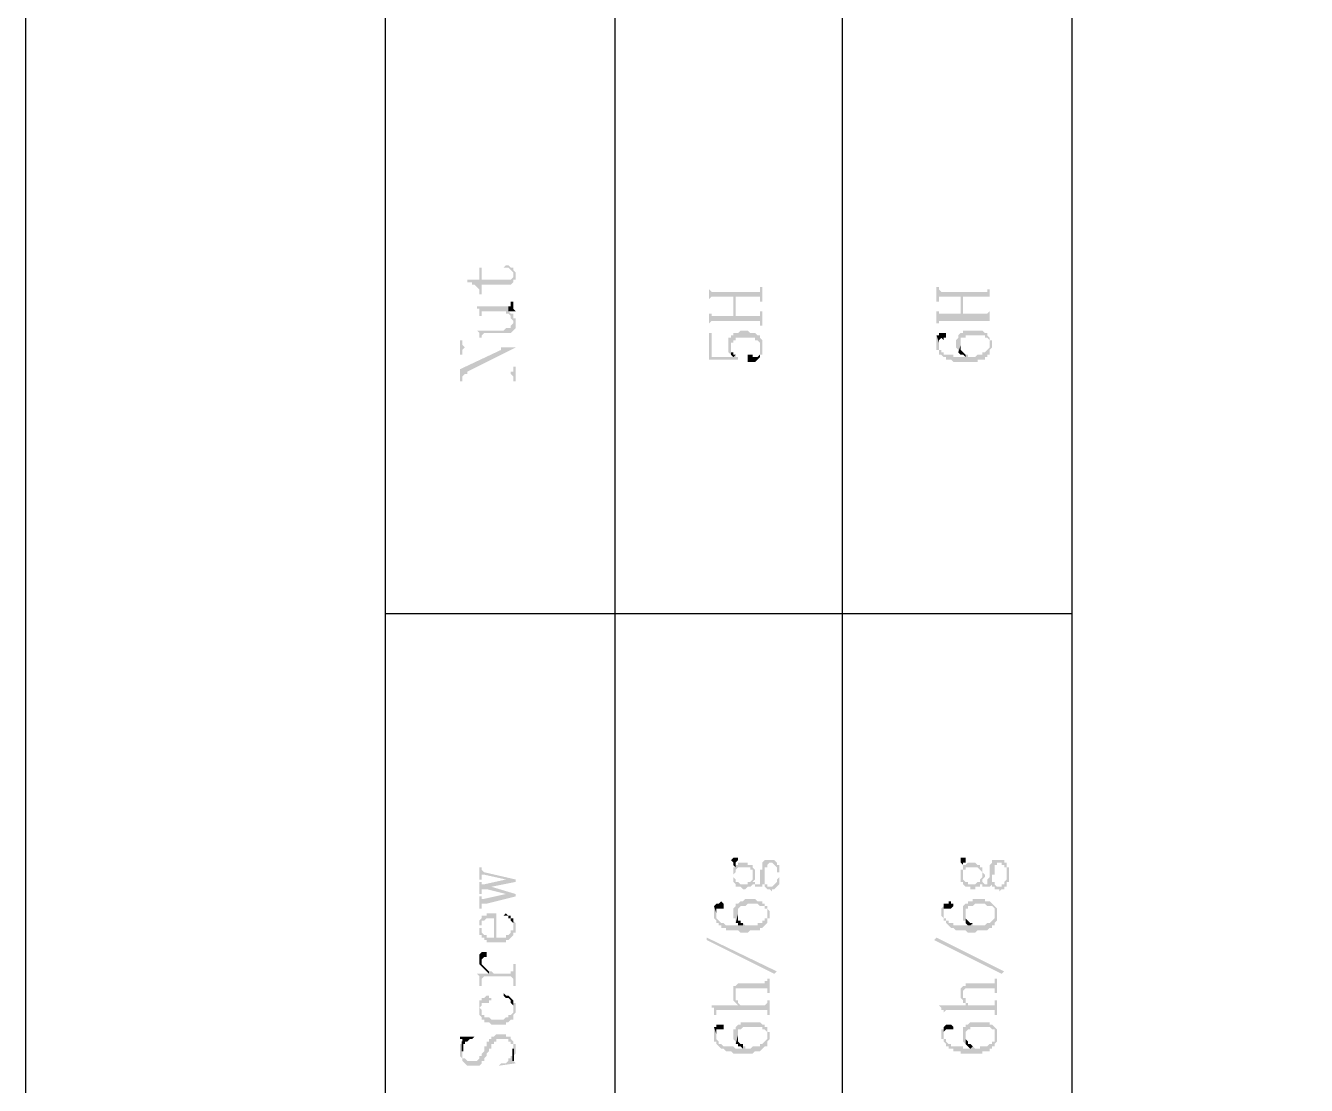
# Model space of a CAD drawing. Header units: millimetres. Extents: x 1448 to 2566, y 1057 to 1416.
# Drawn here: x 1692.69 to 1716.59, y 1282.43 to 1302.21 of the extents above; entities that cross this region are included whole.
import ezdxf

# ---------------------------------------------------------------- set-up
doc = ezdxf.new("R2010")
doc.units = ezdxf.units.MM

msp = doc.modelspace()

# ---------------------------------------------------------------- hatches: boundary and pattern name
at = {"transparency": 33554559}
for points in [[(1701.60961, 1297.69092), (1701.69987, 1297.69092), (1701.745, 1297.64579), (1701.745, 1297.64579), (1701.79014, 1297.60065), (1701.79014, 1297.42012), (1701.79014, 1297.46526), (1701.83527, 1297.46526), (1701.83527, 1297.55552), (1701.83527, 1297.60065), (1701.79014, 1297.64579), (1701.79014, 1297.69092), (1701.745, 1297.69092), (1701.69987, 1297.73605), (1701.65474, 1297.73605)], [(1700.93262, 1297.46526), (1700.93262, 1297.42012), (1701.02289, 1297.42012), (1701.02289, 1297.37499), (1701.06802, 1297.37499), (1701.11315, 1297.32986), (1701.11315, 1297.32986), (1701.15829, 1297.28473), (1701.15829, 1297.19446), (1701.20342, 1297.19446), (1701.20342, 1297.37499), (1701.745, 1297.37499), (1701.79014, 1297.42012), (1701.79014, 1297.55552), (1701.79014, 1297.51039), (1701.79014, 1297.51039), (1701.745, 1297.46526), (1701.20342, 1297.46526), (1701.20342, 1297.69092), (1701.15829, 1297.69092), (1701.15829, 1297.46526)], [(1705.44584, 1297.32986), (1705.44584, 1297.05907), (1705.44584, 1297.1042), (1705.44584, 1297.1042), (1705.49097, 1297.14933), (1705.89716, 1297.14933), (1705.89716, 1296.78827), (1705.9423, 1297.14933), (1706.39362, 1297.14933), (1706.39362, 1297.1042), (1706.39362, 1297.05907), (1706.43875, 1297.05907), (1706.43875, 1297.32986), (1706.39362, 1297.32986), (1706.39362, 1297.28473), (1706.39362, 1297.2396), (1705.49097, 1297.2396), (1705.44584, 1297.28473)], [(1709.68827, 1297.32986), (1709.68827, 1297.05907), (1709.7334, 1297.05907), (1709.7334, 1297.14933), (1710.13959, 1297.14933), (1710.13959, 1296.83341), (1710.18472, 1297.14933), (1710.68117, 1297.14933), (1710.68117, 1297.05907), (1710.68117, 1297.32986), (1710.68117, 1297.28473), (1710.63604, 1297.28473), (1710.63604, 1297.2396), (1709.77853, 1297.2396), (1709.7334, 1297.28473), (1709.7334, 1297.32986), (1709.7334, 1297.32986)], [(1701.69987, 1296.9688), (1701.69987, 1296.87854), (1701.83527, 1296.87854), (1701.79014, 1296.92367), (1701.79014, 1296.9688), (1701.79014, 1297.05907), (1701.745, 1297.05907), (1701.745, 1297.01393), (1701.745, 1296.9688), (1701.745, 1296.9688)], [(1705.44584, 1296.87854), (1705.44584, 1296.60775), (1705.44584, 1296.65288), (1705.44584, 1296.65288), (1705.49097, 1296.69801), (1706.39362, 1296.69801), (1706.39362, 1296.60775), (1706.43875, 1296.60775), (1706.43875, 1296.87854), (1706.39362, 1296.87854), (1706.39362, 1296.83341), (1706.39362, 1296.78827), (1705.9423, 1296.78827), (1705.9423, 1297.14933), (1705.89716, 1296.78827), (1705.49097, 1296.78827), (1705.49097, 1296.83341), (1705.44584, 1296.83341), (1705.44584, 1296.87854)], [(1709.68827, 1296.87854), (1709.68827, 1296.65288), (1709.7334, 1296.65288), (1709.7334, 1296.69801), (1710.68117, 1296.69801), (1710.68117, 1296.65288), (1710.68117, 1296.87854), (1710.68117, 1296.87854), (1710.63604, 1296.83341), (1710.18472, 1296.83341), (1710.18472, 1297.14933), (1710.13959, 1296.83341), (1709.7334, 1296.83341), (1709.7334, 1296.87854), (1709.7334, 1296.87854)], [(1701.11315, 1296.9688), (1701.11315, 1296.92367), (1701.15829, 1296.92367), (1701.15829, 1296.87854), (1701.15829, 1296.78827), (1701.20342, 1296.78827), (1701.20342, 1296.83341), (1701.20342, 1296.87854), (1701.65474, 1296.87854), (1701.65474, 1296.83341), (1701.69987, 1296.83341), (1701.745, 1296.78827), (1701.745, 1296.74314), (1701.745, 1296.74314), (1701.79014, 1296.69801), (1701.79014, 1296.65288), (1701.79014, 1296.83341), (1701.745, 1296.83341), (1701.69987, 1296.87854), (1701.69987, 1296.9688)], [(1701.11315, 1296.51748), (1701.11315, 1296.51748), (1701.15829, 1296.47235), (1701.15829, 1296.42722), (1701.15829, 1296.38208), (1701.20342, 1296.38208), (1701.20342, 1296.42722), (1701.20342, 1296.42722), (1701.24855, 1296.47235), (1701.745, 1296.47235), (1701.79014, 1296.51748), (1701.79014, 1296.51748), (1701.83527, 1296.56261), (1701.83527, 1296.65288), (1701.83527, 1296.74314), (1701.79014, 1296.74314), (1701.79014, 1296.78827), (1701.79014, 1296.83341), (1701.79014, 1296.65288), (1701.79014, 1296.65288), (1701.745, 1296.60775), (1701.745, 1296.56261), (1701.65474, 1296.56261), (1701.60961, 1296.51748)], [(1705.8069, 1296.24669), (1705.8069, 1296.20156), (1705.8069, 1296.11129), (1705.8069, 1296.11129), (1705.85203, 1296.06616), (1705.85203, 1296.24669), (1705.85203, 1296.29182), (1705.89716, 1296.29182), (1705.89716, 1296.33695), (1705.9423, 1296.33695), (1705.9423, 1296.38208), (1706.30335, 1296.38208), (1706.30335, 1296.33695), (1706.34849, 1296.33695), (1706.39362, 1296.29182), (1706.39362, 1296.24669), (1706.39362, 1296.06616), (1706.43875, 1296.06616), (1706.43875, 1296.15642), (1706.43875, 1296.24669), (1706.43875, 1296.33695), (1706.43875, 1296.33695), (1706.39362, 1296.38208), (1706.39362, 1296.42722), (1706.34849, 1296.42722), (1706.30335, 1296.47235), (1706.21309, 1296.47235), (1706.16796, 1296.51748), (1706.03256, 1296.51748), (1705.98743, 1296.47235), (1705.89716, 1296.47235), (1705.89716, 1296.42722), (1705.85203, 1296.42722), (1705.85203, 1296.38208), (1705.8069, 1296.38208), (1705.8069, 1296.29182), (1705.8069, 1296.29182)], [(1710.04932, 1296.24669), (1710.04932, 1296.20156), (1710.04932, 1296.20156), (1710.09446, 1296.15642), (1710.09446, 1296.11129), (1710.09446, 1296.11129), (1710.13959, 1296.24669), (1710.13959, 1296.29182), (1710.13959, 1296.38208), (1710.22985, 1296.38208), (1710.22985, 1296.42722), (1710.59091, 1296.42722), (1710.59091, 1296.38208), (1710.63604, 1296.38208), (1710.68117, 1296.33695), (1710.68117, 1296.29182), (1710.68117, 1296.11129), (1710.68117, 1296.15642), (1710.72631, 1296.20156), (1710.72631, 1296.24669), (1710.72631, 1296.33695), (1710.68117, 1296.33695), (1710.68117, 1296.38208), (1710.68117, 1296.38208), (1710.63604, 1296.42722), (1710.63604, 1296.47235), (1710.59091, 1296.47235), (1710.54578, 1296.51748), (1710.18472, 1296.51748), (1710.18472, 1296.47235), (1710.13959, 1296.47235), (1710.09446, 1296.42722), (1710.09446, 1296.38208), (1710.04932, 1296.33695), (1710.04932, 1296.29182)], [(1700.79723, 1296.33695), (1700.79723, 1296.06616), (1700.84236, 1296.06616), (1700.84236, 1296.15642), (1700.84236, 1296.15642), (1700.88749, 1296.20156), (1701.56447, 1296.20156), (1701.56447, 1296.15642), (1701.83527, 1296.20156), (1700.88749, 1296.20156), (1700.84236, 1296.24669), (1700.84236, 1296.33695)], [(1705.44584, 1296.47235), (1705.44584, 1295.97589), (1705.98743, 1295.97589), (1705.98743, 1296.02103), (1705.9423, 1296.02103), (1705.9423, 1296.06616), (1705.89716, 1296.02103), (1705.49097, 1296.02103), (1705.49097, 1296.47235)], [(1709.68827, 1296.42722), (1709.7334, 1296.29182), (1709.7334, 1296.33695), (1709.7334, 1296.33695), (1709.77853, 1296.38208), (1709.77853, 1296.38208), (1709.82366, 1296.33695), (1709.82366, 1296.38208), (1709.86879, 1296.38208), (1709.86879, 1296.42722), (1709.86879, 1296.47235), (1709.7334, 1296.47235), (1709.7334, 1296.42722)], [(1709.68827, 1296.29182), (1709.68827, 1296.20156), (1709.68827, 1296.15642), (1709.7334, 1296.15642), (1709.7334, 1296.06616), (1709.77853, 1296.06616), (1709.82366, 1296.02103), (1709.86879, 1296.02103), (1709.86879, 1295.97589), (1709.95906, 1295.97589), (1710.00419, 1295.93076), (1710.45551, 1295.93076), (1710.45551, 1295.97589), (1710.59091, 1295.97589), (1710.59091, 1296.02103), (1710.63604, 1296.02103), (1710.63604, 1296.06616), (1710.68117, 1296.06616), (1710.68117, 1296.24669), (1710.68117, 1296.20156), (1710.68117, 1296.20156), (1710.63604, 1296.15642), (1710.63604, 1296.15642), (1710.59091, 1296.11129), (1710.54578, 1296.11129), (1710.54578, 1296.06616), (1710.45551, 1296.06616), (1710.41038, 1296.02103), (1710.27498, 1296.02103), (1710.27498, 1296.06616), (1710.22985, 1296.06616), (1710.22985, 1296.02103), (1710.00419, 1296.02103), (1710.00419, 1296.06616), (1709.82366, 1296.06616), (1709.82366, 1296.11129), (1709.77853, 1296.11129), (1709.77853, 1296.15642), (1709.7334, 1296.15642), (1709.7334, 1296.24669), (1709.7334, 1296.29182), (1709.68827, 1296.42722), (1709.68827, 1296.33695), (1709.68827, 1296.33695)], [(1700.79723, 1295.79537), (1700.79723, 1295.56971), (1700.84236, 1295.56971), (1700.84236, 1295.65997), (1700.84236, 1295.65997), (1700.88749, 1295.7051), (1700.93262, 1295.75023), (1701.83527, 1296.20156), (1701.56447, 1296.15642)], [(1705.85203, 1296.06616), (1705.85203, 1296.06616), (1705.89716, 1296.02103), (1705.89716, 1296.02103), (1705.9423, 1296.06616), (1705.89716, 1296.06616), (1705.89716, 1296.11129), (1705.85203, 1296.11129), (1705.85203, 1296.20156), (1705.85203, 1296.20156)], [(1706.16796, 1295.97589), (1706.16796, 1295.93076), (1706.30335, 1295.93076), (1706.34849, 1295.97589), (1706.34849, 1295.97589), (1706.39362, 1296.02103), (1706.39362, 1296.20156), (1706.39362, 1296.15642), (1706.39362, 1296.06616), (1706.39362, 1296.06616), (1706.34849, 1296.02103), (1706.25822, 1296.02103), (1706.25822, 1296.06616), (1706.16796, 1296.06616), (1706.16796, 1296.02103)], [(1710.09446, 1296.11129), (1710.13959, 1296.06616), (1710.18472, 1296.06616), (1710.22985, 1296.02103), (1710.22985, 1296.06616), (1710.22985, 1296.06616), (1710.18472, 1296.11129), (1710.18472, 1296.11129), (1710.13959, 1296.15642), (1710.13959, 1296.24669), (1710.13959, 1296.24669)], [(1700.88749, 1295.7051), (1701.745, 1295.7051), (1701.79014, 1295.65997), (1701.79014, 1295.56971), (1701.83527, 1295.56971), (1701.83527, 1295.8405), (1701.79014, 1295.8405), (1701.79014, 1295.75023), (1701.745, 1295.75023), (1701.745, 1295.7051), (1700.93262, 1295.7051), (1700.93262, 1295.75023)], [(1701.15829, 1286.49814), (1701.15829, 1286.27248), (1701.20342, 1286.27248), (1701.20342, 1286.31761), (1701.20342, 1286.36274), (1701.24855, 1286.36274), (1701.65474, 1286.27248), (1701.65474, 1286.27248), (1701.83527, 1286.22735), (1701.83527, 1286.27248), (1701.24855, 1286.40787), (1701.24855, 1286.40787), (1701.20342, 1286.45301), (1701.20342, 1286.49814)], [(1705.85203, 1286.63354), (1705.85203, 1286.63354), (1705.89716, 1286.5884), (1705.89716, 1286.54327), (1705.9423, 1286.49814), (1705.9423, 1286.5884), (1705.9423, 1286.5884), (1705.98743, 1286.63354), (1705.98743, 1286.67867), (1705.89716, 1286.67867)], [(1705.89716, 1286.22735), (1705.9423, 1286.18221), (1705.9423, 1286.13708), (1706.03256, 1286.13708), (1706.07769, 1286.09195), (1706.12282, 1286.09195), (1706.16796, 1286.13708), (1706.21309, 1286.13708), (1706.25822, 1286.18221), (1706.30335, 1286.18221), (1706.30335, 1286.13708), (1706.43875, 1286.13708), (1706.43875, 1286.18221), (1706.48388, 1286.18221), (1706.48388, 1286.13708), (1706.48388, 1286.13708), (1706.52901, 1286.09195), (1706.57415, 1286.09195), (1706.61928, 1286.04682), (1706.61928, 1286.09195), (1706.66441, 1286.09195), (1706.70954, 1286.13708), (1706.70954, 1286.13708), (1706.75467, 1286.18221), (1706.75467, 1286.22735), (1706.75467, 1286.36274), (1706.75467, 1286.40787), (1706.75467, 1286.49814), (1706.75467, 1286.54327), (1706.75467, 1286.36274), (1706.75467, 1286.31761), (1706.70954, 1286.27248), (1706.70954, 1286.22735), (1706.70954, 1286.22735), (1706.66441, 1286.18221), (1706.66441, 1286.18221), (1706.61928, 1286.13708), (1706.52901, 1286.13708), (1706.52901, 1286.18221), (1706.48388, 1286.18221), (1706.48388, 1286.22735), (1706.48388, 1286.63354), (1706.43875, 1286.5884), (1706.43875, 1286.49814), (1706.43875, 1286.45301), (1706.39362, 1286.45301), (1706.39362, 1286.36274), (1706.39362, 1286.31761), (1706.39362, 1286.22735), (1706.39362, 1286.18221), (1706.30335, 1286.18221), (1706.30335, 1286.22735), (1706.25822, 1286.22735), (1706.25822, 1286.36274), (1706.25822, 1286.31761), (1706.25822, 1286.27248), (1706.25822, 1286.27248), (1706.21309, 1286.22735), (1706.16796, 1286.22735), (1706.16796, 1286.18221), (1706.03256, 1286.18221), (1705.98743, 1286.22735), (1705.9423, 1286.22735), (1705.9423, 1286.27248), (1705.9423, 1286.27248), (1705.89716, 1286.31761), (1705.89716, 1286.36274)], [(1705.89716, 1286.36274), (1705.89716, 1286.31761), (1705.89716, 1286.22735), (1705.89716, 1286.36274), (1705.89716, 1286.36274), (1705.9423, 1286.40787), (1705.9423, 1286.45301), (1705.9423, 1286.45301), (1705.98743, 1286.49814), (1706.21309, 1286.49814), (1706.21309, 1286.45301), (1706.25822, 1286.45301), (1706.25822, 1286.36274), (1706.25822, 1286.22735), (1706.30335, 1286.27248), (1706.30335, 1286.36274), (1706.30335, 1286.45301), (1706.30335, 1286.45301), (1706.25822, 1286.49814), (1706.25822, 1286.54327), (1706.16796, 1286.54327), (1706.16796, 1286.5884), (1705.98743, 1286.5884), (1705.98743, 1286.54327), (1705.9423, 1286.54327), (1705.9423, 1286.5884), (1705.9423, 1286.49814), (1705.89716, 1286.49814), (1705.89716, 1286.45301)], [(1706.48388, 1286.63354), (1706.48388, 1286.22735), (1706.48388, 1286.27248), (1706.48388, 1286.36274), (1706.48388, 1286.40787), (1706.48388, 1286.49814), (1706.52901, 1286.49814), (1706.52901, 1286.54327), (1706.52901, 1286.54327), (1706.57415, 1286.5884), (1706.61928, 1286.5884), (1706.66441, 1286.54327), (1706.66441, 1286.54327), (1706.70954, 1286.49814), (1706.70954, 1286.40787), (1706.75467, 1286.40787), (1706.75467, 1286.36274), (1706.75467, 1286.54327), (1706.70954, 1286.54327), (1706.70954, 1286.5884), (1706.70954, 1286.5884), (1706.66441, 1286.63354)], [(1710.13959, 1286.63354), (1710.13959, 1286.5884), (1710.13959, 1286.5884), (1710.18472, 1286.54327), (1710.18472, 1286.49814), (1710.18472, 1286.5884), (1710.22985, 1286.5884), (1710.22985, 1286.63354), (1710.22985, 1286.67867), (1710.13959, 1286.67867)], [(1710.13959, 1286.36274), (1710.13959, 1286.31761), (1710.13959, 1286.22735), (1710.18472, 1286.22735), (1710.18472, 1286.36274), (1710.18472, 1286.45301), (1710.22985, 1286.45301), (1710.22985, 1286.49814), (1710.45551, 1286.49814), (1710.50065, 1286.45301), (1710.50065, 1286.45301), (1710.54578, 1286.40787), (1710.54578, 1286.36274), (1710.54578, 1286.22735), (1710.54578, 1286.27248), (1710.54578, 1286.27248), (1710.59091, 1286.31761), (1710.59091, 1286.36274), (1710.59091, 1286.36274), (1710.54578, 1286.40787), (1710.54578, 1286.45301), (1710.54578, 1286.49814), (1710.50065, 1286.49814), (1710.50065, 1286.54327), (1710.45551, 1286.54327), (1710.41038, 1286.5884), (1710.27498, 1286.5884), (1710.22985, 1286.54327), (1710.18472, 1286.54327), (1710.18472, 1286.5884), (1710.18472, 1286.49814), (1710.18472, 1286.45301), (1710.13959, 1286.45301)], [(1710.18472, 1286.22735), (1710.18472, 1286.18221), (1710.18472, 1286.18221), (1710.22985, 1286.13708), (1710.32012, 1286.13708), (1710.32012, 1286.09195), (1710.41038, 1286.09195), (1710.41038, 1286.13708), (1710.50065, 1286.13708), (1710.50065, 1286.18221), (1710.54578, 1286.18221), (1710.54578, 1286.13708), (1710.68117, 1286.13708), (1710.72631, 1286.18221), (1710.72631, 1286.13708), (1710.77144, 1286.13708), (1710.77144, 1286.09195), (1710.8617, 1286.09195), (1710.8617, 1286.04682), (1710.90683, 1286.09195), (1710.95197, 1286.09195), (1710.95197, 1286.13708), (1710.9971, 1286.13708), (1710.9971, 1286.18221), (1710.9971, 1286.22735), (1711.04223, 1286.22735), (1711.04223, 1286.36274), (1711.04223, 1286.40787), (1711.04223, 1286.49814), (1710.9971, 1286.49814), (1710.9971, 1286.54327), (1710.9971, 1286.36274), (1710.9971, 1286.27248), (1710.9971, 1286.27248), (1710.95197, 1286.22735), (1710.95197, 1286.18221), (1710.90683, 1286.18221), (1710.90683, 1286.13708), (1710.81657, 1286.13708), (1710.77144, 1286.18221), (1710.77144, 1286.22735), (1710.72631, 1286.22735), (1710.72631, 1286.63354), (1710.72631, 1286.5884), (1710.72631, 1286.5884), (1710.68117, 1286.54327), (1710.68117, 1286.49814), (1710.68117, 1286.45301), (1710.68117, 1286.36274), (1710.68117, 1286.31761), (1710.68117, 1286.31761), (1710.63604, 1286.27248), (1710.63604, 1286.22735), (1710.63604, 1286.18221), (1710.59091, 1286.18221), (1710.54578, 1286.22735), (1710.54578, 1286.36274), (1710.54578, 1286.31761), (1710.54578, 1286.31761), (1710.50065, 1286.27248), (1710.50065, 1286.22735), (1710.45551, 1286.22735), (1710.41038, 1286.18221), (1710.27498, 1286.18221), (1710.27498, 1286.22735), (1710.22985, 1286.22735), (1710.18472, 1286.27248), (1710.18472, 1286.36274)], [(1710.72631, 1286.63354), (1710.72631, 1286.22735), (1710.72631, 1286.27248), (1710.72631, 1286.36274), (1710.77144, 1286.36274), (1710.77144, 1286.40787), (1710.77144, 1286.49814), (1710.77144, 1286.54327), (1710.81657, 1286.54327), (1710.81657, 1286.5884), (1710.90683, 1286.5884), (1710.90683, 1286.54327), (1710.95197, 1286.54327), (1710.95197, 1286.49814), (1710.9971, 1286.49814), (1710.9971, 1286.40787), (1710.9971, 1286.36274), (1710.9971, 1286.54327), (1710.9971, 1286.5884), (1710.95197, 1286.5884), (1710.95197, 1286.63354), (1710.77144, 1286.63354)], [(1701.15829, 1286.22735), (1701.15829, 1286.00168), (1701.20342, 1286.00168), (1701.20342, 1286.04682), (1701.20342, 1286.09195), (1701.29368, 1286.09195), (1701.38395, 1286.13708), (1701.83527, 1286.22735), (1701.65474, 1286.27248), (1701.24855, 1286.18221), (1701.20342, 1286.18221), (1701.20342, 1286.22735), (1701.20342, 1286.22735)], [(1701.15829, 1285.95655), (1701.15829, 1285.73089), (1701.20342, 1285.73089), (1701.20342, 1285.77602), (1701.20342, 1285.82116), (1701.29368, 1285.82116), (1701.83527, 1285.95655), (1701.65474, 1286.00168), (1701.24855, 1285.91142), (1701.20342, 1285.91142), (1701.20342, 1285.95655), (1701.20342, 1285.95655)], [(1701.29368, 1286.09195), (1701.65474, 1286.00168), (1701.65474, 1286.00168), (1701.83527, 1285.95655), (1701.83527, 1286.00168), (1701.38395, 1286.13708)], [(1705.53611, 1285.77602), (1705.58124, 1285.64063), (1705.58124, 1285.68576), (1705.58124, 1285.73089), (1705.71663, 1285.73089), (1705.71663, 1285.77602), (1705.71663, 1285.82116), (1705.71663, 1285.82116), (1705.6715, 1285.86629), (1705.6715, 1285.86629), (1705.62637, 1285.82116), (1705.58124, 1285.82116)], [(1705.53611, 1285.68576), (1705.53611, 1285.5955), (1705.53611, 1285.55036), (1705.53611, 1285.55036), (1705.58124, 1285.50523), (1705.58124, 1285.4601), (1705.62637, 1285.4601), (1705.62637, 1285.41497), (1705.6715, 1285.41497), (1705.6715, 1285.36983), (1705.76177, 1285.36983), (1705.76177, 1285.3247), (1705.98743, 1285.3247), (1706.03256, 1285.27957), (1706.16796, 1285.27957), (1706.21309, 1285.3247), (1706.39362, 1285.3247), (1706.39362, 1285.36983), (1706.43875, 1285.36983), (1706.48388, 1285.41497), (1706.48388, 1285.41497), (1706.52901, 1285.4601), (1706.52901, 1285.64063), (1706.52901, 1285.5955), (1706.52901, 1285.55036), (1706.48388, 1285.55036), (1706.48388, 1285.50523), (1706.43875, 1285.50523), (1706.43875, 1285.4601), (1706.34849, 1285.4601), (1706.34849, 1285.41497), (1706.12282, 1285.41497), (1706.07769, 1285.4601), (1706.07769, 1285.41497), (1705.76177, 1285.41497), (1705.71663, 1285.4601), (1705.6715, 1285.4601), (1705.62637, 1285.50523), (1705.62637, 1285.50523), (1705.58124, 1285.55036), (1705.58124, 1285.64063), (1705.58124, 1285.64063), (1705.53611, 1285.77602)], [(1705.89716, 1285.64063), (1705.89716, 1285.55036), (1705.9423, 1285.55036), (1705.9423, 1285.50523), (1705.9423, 1285.4601), (1705.98743, 1285.64063), (1705.98743, 1285.73089), (1705.98743, 1285.73089), (1706.03256, 1285.77602), (1706.12282, 1285.77602), (1706.16796, 1285.82116), (1706.34849, 1285.82116), (1706.39362, 1285.77602), (1706.48388, 1285.77602), (1706.48388, 1285.73089), (1706.52901, 1285.73089), (1706.52901, 1285.64063), (1706.52901, 1285.4601), (1706.52901, 1285.55036), (1706.57415, 1285.55036), (1706.57415, 1285.64063), (1706.57415, 1285.68576), (1706.57415, 1285.68576), (1706.52901, 1285.73089), (1706.52901, 1285.77602), (1706.48388, 1285.77602), (1706.48388, 1285.82116), (1706.43875, 1285.82116), (1706.43875, 1285.86629), (1706.34849, 1285.86629), (1706.30335, 1285.91142), (1706.12282, 1285.91142), (1706.07769, 1285.86629), (1706.03256, 1285.86629), (1705.98743, 1285.82116), (1705.9423, 1285.82116), (1705.9423, 1285.77602), (1705.9423, 1285.77602), (1705.89716, 1285.73089), (1705.89716, 1285.68576), (1705.89716, 1285.68576)], [(1709.77853, 1285.68576), (1709.77853, 1285.5955), (1709.77853, 1285.5955), (1709.82366, 1285.55036), (1709.82366, 1285.50523), (1709.86879, 1285.50523), (1709.86879, 1285.4601), (1709.86879, 1285.4601), (1709.91393, 1285.41497), (1709.91393, 1285.41497), (1709.95906, 1285.36983), (1710.00419, 1285.36983), (1710.04932, 1285.3247), (1710.22985, 1285.3247), (1710.27498, 1285.27957), (1710.41038, 1285.27957), (1710.45551, 1285.3247), (1710.63604, 1285.3247), (1710.68117, 1285.36983), (1710.72631, 1285.36983), (1710.72631, 1285.41497), (1710.77144, 1285.41497), (1710.77144, 1285.4601), (1710.77144, 1285.64063), (1710.77144, 1285.5955), (1710.77144, 1285.55036), (1710.77144, 1285.55036), (1710.72631, 1285.50523), (1710.72631, 1285.50523), (1710.68117, 1285.4601), (1710.63604, 1285.4601), (1710.59091, 1285.41497), (1710.36525, 1285.41497), (1710.36525, 1285.4601), (1710.32012, 1285.41497), (1710.00419, 1285.41497), (1710.00419, 1285.4601), (1709.91393, 1285.4601), (1709.91393, 1285.50523), (1709.86879, 1285.50523), (1709.86879, 1285.55036), (1709.82366, 1285.55036), (1709.82366, 1285.64063), (1709.82366, 1285.77602), (1709.82366, 1285.77602), (1709.77853, 1285.73089)], [(1709.82366, 1285.77602), (1709.82366, 1285.64063), (1709.82366, 1285.68576), (1709.82366, 1285.73089), (1709.95906, 1285.73089), (1710.00419, 1285.77602), (1710.00419, 1285.82116), (1709.95906, 1285.82116), (1709.95906, 1285.86629), (1709.91393, 1285.86629), (1709.91393, 1285.82116), (1709.82366, 1285.82116)], [(1710.18472, 1285.64063), (1710.18472, 1285.55036), (1710.18472, 1285.50523), (1710.22985, 1285.50523), (1710.22985, 1285.4601), (1710.22985, 1285.64063), (1710.22985, 1285.73089), (1710.27498, 1285.73089), (1710.27498, 1285.77602), (1710.36525, 1285.77602), (1710.41038, 1285.82116), (1710.59091, 1285.82116), (1710.63604, 1285.77602), (1710.72631, 1285.77602), (1710.77144, 1285.73089), (1710.77144, 1285.64063), (1710.77144, 1285.4601), (1710.81657, 1285.50523), (1710.81657, 1285.55036), (1710.81657, 1285.64063), (1710.81657, 1285.68576), (1710.81657, 1285.73089), (1710.81657, 1285.73089), (1710.77144, 1285.77602), (1710.77144, 1285.77602), (1710.72631, 1285.82116), (1710.72631, 1285.82116), (1710.68117, 1285.86629), (1710.59091, 1285.86629), (1710.59091, 1285.91142), (1710.36525, 1285.91142), (1710.36525, 1285.86629), (1710.27498, 1285.86629), (1710.27498, 1285.82116), (1710.22985, 1285.82116), (1710.18472, 1285.77602), (1710.18472, 1285.68576), (1710.18472, 1285.68576)], [(1701.15829, 1285.50523), (1701.15829, 1285.36983), (1701.15829, 1285.41497), (1701.20342, 1285.41497), (1701.20342, 1285.4601), (1701.20342, 1285.50523), (1701.24855, 1285.50523), (1701.29368, 1285.55036), (1701.42908, 1285.55036), (1701.42908, 1285.18931), (1701.47421, 1285.09904), (1701.65474, 1285.09904), (1701.65474, 1285.14417), (1701.69987, 1285.14417), (1701.745, 1285.18931), (1701.745, 1285.18931), (1701.79014, 1285.23444), (1701.79014, 1285.27957), (1701.83527, 1285.27957), (1701.83527, 1285.36983), (1701.83527, 1285.41497), (1701.83527, 1285.4601), (1701.79014, 1285.50523), (1701.79014, 1285.55036), (1701.79014, 1285.41497), (1701.79014, 1285.3247), (1701.745, 1285.3247), (1701.745, 1285.27957), (1701.745, 1285.27957), (1701.69987, 1285.23444), (1701.65474, 1285.23444), (1701.65474, 1285.18931), (1701.47421, 1285.18931), (1701.47421, 1285.64063), (1701.29368, 1285.64063), (1701.29368, 1285.5955), (1701.20342, 1285.5955), (1701.20342, 1285.55036), (1701.20342, 1285.55036)], [(1701.60961, 1285.5955), (1701.69987, 1285.5955), (1701.69987, 1285.55036), (1701.745, 1285.55036), (1701.745, 1285.50523), (1701.745, 1285.50523), (1701.79014, 1285.4601), (1701.79014, 1285.41497), (1701.79014, 1285.55036), (1701.745, 1285.55036), (1701.745, 1285.5955), (1701.69987, 1285.5955), (1701.65474, 1285.64063), (1701.65474, 1285.64063)], [(1705.9423, 1285.4601), (1705.98743, 1285.4601), (1705.98743, 1285.41497), (1706.07769, 1285.41497), (1706.07769, 1285.4601), (1706.03256, 1285.4601), (1706.03256, 1285.50523), (1705.98743, 1285.50523), (1705.98743, 1285.5955), (1705.98743, 1285.64063)], [(1710.22985, 1285.4601), (1710.22985, 1285.4601), (1710.27498, 1285.41497), (1710.32012, 1285.41497), (1710.36525, 1285.4601), (1710.32012, 1285.4601), (1710.27498, 1285.50523), (1710.27498, 1285.50523), (1710.22985, 1285.55036), (1710.22985, 1285.5955), (1710.22985, 1285.64063)], [(1701.15829, 1285.36983), (1701.15829, 1285.27957), (1701.15829, 1285.23444), (1701.20342, 1285.23444), (1701.20342, 1285.18931), (1701.24855, 1285.18931), (1701.24855, 1285.14417), (1701.29368, 1285.14417), (1701.29368, 1285.09904), (1701.47421, 1285.09904), (1701.42908, 1285.18931), (1701.29368, 1285.18931), (1701.29368, 1285.23444), (1701.24855, 1285.23444), (1701.20342, 1285.27957), (1701.20342, 1285.36983), (1701.15829, 1285.36983), (1701.15829, 1285.50523), (1701.15829, 1285.4601), (1701.15829, 1285.41497)], [(1706.70954, 1284.55746), (1706.66441, 1284.51232), (1705.40071, 1285.14417), (1705.40071, 1285.18931)], [(1710.95197, 1284.55746), (1710.90683, 1284.51232), (1709.64313, 1285.14417), (1709.68827, 1285.18931)], [(1701.15829, 1284.78312), (1701.15829, 1284.73798), (1701.15829, 1284.69285), (1701.20342, 1284.64772), (1701.20342, 1284.78312), (1701.20342, 1284.78312), (1701.24855, 1284.82825), (1701.29368, 1284.82825), (1701.29368, 1284.87338), (1701.29368, 1284.91851), (1701.20342, 1284.91851), (1701.15829, 1284.87338), (1701.15829, 1284.82825)], [(1701.11315, 1284.51232), (1701.11315, 1284.51232), (1701.15829, 1284.46719), (1701.15829, 1284.42206), (1701.15829, 1284.33179), (1701.15829, 1284.28666), (1701.20342, 1284.28666), (1701.20342, 1284.42206), (1701.20342, 1284.42206), (1701.24855, 1284.46719), (1701.745, 1284.46719), (1701.79014, 1284.42206), (1701.79014, 1284.28666), (1701.83527, 1284.28666), (1701.83527, 1284.69285), (1701.79014, 1284.69285), (1701.79014, 1284.55746), (1701.745, 1284.55746), (1701.745, 1284.51232), (1701.42908, 1284.51232), (1701.38395, 1284.55746), (1701.33881, 1284.55746), (1701.33881, 1284.51232)], [(1701.20342, 1284.64772), (1701.20342, 1284.64772), (1701.24855, 1284.60259), (1701.24855, 1284.60259), (1701.29368, 1284.55746), (1701.29368, 1284.55746), (1701.33881, 1284.51232), (1701.33881, 1284.55746), (1701.33881, 1284.55746), (1701.29368, 1284.60259), (1701.29368, 1284.60259), (1701.24855, 1284.64772), (1701.24855, 1284.64772), (1701.20342, 1284.69285), (1701.20342, 1284.73798), (1701.20342, 1284.78312)], [(1705.9423, 1284.28666), (1705.9423, 1284.15127), (1705.9423, 1284.1964), (1705.9423, 1284.24153), (1706.52901, 1284.24153), (1706.52901, 1284.15127), (1706.57415, 1284.15127), (1706.57415, 1284.42206), (1706.52901, 1284.42206), (1706.52901, 1284.37693), (1706.48388, 1284.37693), (1706.48388, 1284.33179), (1705.98743, 1284.33179)], [(1710.18472, 1284.28666), (1710.18472, 1284.15127), (1710.18472, 1284.1964), (1710.18472, 1284.1964), (1710.22985, 1284.24153), (1710.77144, 1284.24153), (1710.77144, 1284.15127), (1710.81657, 1284.15127), (1710.81657, 1284.42206), (1710.77144, 1284.42206), (1710.77144, 1284.37693), (1710.77144, 1284.33179), (1710.22985, 1284.33179), (1710.22985, 1284.28666)], [(1701.15829, 1283.88047), (1701.15829, 1283.79021), (1701.15829, 1283.74508), (1701.15829, 1283.88047), (1701.15829, 1283.88047), (1701.20342, 1283.9256), (1701.20342, 1283.97074), (1701.33881, 1283.97074), (1701.33881, 1284.01587), (1701.38395, 1284.01587), (1701.38395, 1284.061), (1701.33881, 1284.061), (1701.33881, 1284.10613), (1701.29368, 1284.10613), (1701.24855, 1284.061), (1701.20342, 1284.061), (1701.20342, 1284.01587), (1701.15829, 1284.01587), (1701.15829, 1283.9256), (1701.15829, 1283.9256)], [(1701.60961, 1284.10613), (1701.60961, 1284.10613), (1701.65474, 1284.061), (1701.69987, 1284.061), (1701.745, 1284.01587), (1701.745, 1283.97074), (1701.79014, 1283.9256), (1701.79014, 1283.88047), (1701.79014, 1284.01587), (1701.745, 1284.061), (1701.745, 1284.061), (1701.69987, 1284.10613), (1701.65474, 1284.10613), (1701.60961, 1284.15127)], [(1705.89716, 1284.15127), (1705.89716, 1284.10613), (1705.89716, 1284.01587), (1705.89716, 1284.01587), (1705.9423, 1283.97074), (1705.9423, 1283.97074), (1705.98743, 1283.9256), (1705.98743, 1283.97074), (1705.98743, 1284.01587), (1705.9423, 1284.01587), (1705.9423, 1284.061), (1705.9423, 1284.28666), (1705.89716, 1284.28666), (1705.89716, 1284.24153), (1705.89716, 1284.1964)], [(1710.13959, 1284.15127), (1710.13959, 1284.10613), (1710.13959, 1284.061), (1710.18472, 1284.01587), (1710.18472, 1283.97074), (1710.22985, 1283.97074), (1710.22985, 1283.9256), (1710.27498, 1283.9256), (1710.27498, 1283.97074), (1710.22985, 1283.97074), (1710.22985, 1284.01587), (1710.22985, 1284.061), (1710.18472, 1284.061), (1710.18472, 1284.28666), (1710.18472, 1284.28666), (1710.13959, 1284.24153), (1710.13959, 1284.1964)], [(1701.15829, 1283.74508), (1701.20342, 1283.69994), (1701.20342, 1283.65481), (1701.24855, 1283.65481), (1701.24855, 1283.60968), (1701.33881, 1283.60968), (1701.38395, 1283.56455), (1701.65474, 1283.56455), (1701.65474, 1283.60968), (1701.69987, 1283.60968), (1701.745, 1283.65481), (1701.79014, 1283.65481), (1701.79014, 1283.69994), (1701.79014, 1283.74508), (1701.83527, 1283.79021), (1701.83527, 1283.88047), (1701.83527, 1283.97074), (1701.79014, 1283.97074), (1701.79014, 1284.01587), (1701.79014, 1283.88047), (1701.79014, 1283.83534), (1701.79014, 1283.79021), (1701.745, 1283.74508), (1701.69987, 1283.74508), (1701.69987, 1283.69994), (1701.65474, 1283.69994), (1701.60961, 1283.65481), (1701.38395, 1283.65481), (1701.33881, 1283.69994), (1701.24855, 1283.69994), (1701.24855, 1283.74508), (1701.20342, 1283.74508), (1701.20342, 1283.79021), (1701.20342, 1283.83534), (1701.15829, 1283.88047)], [(1705.49097, 1283.9256), (1705.49097, 1283.88047), (1705.53611, 1283.88047), (1705.53611, 1283.83534), (1705.53611, 1283.74508), (1705.58124, 1283.74508), (1705.58124, 1283.79021), (1705.58124, 1283.83534), (1706.52901, 1283.83534), (1706.52901, 1283.74508), (1706.57415, 1283.74508), (1706.57415, 1284.01587), (1706.52901, 1284.01587), (1706.52901, 1283.97074), (1706.52901, 1283.97074), (1706.48388, 1283.9256), (1706.03256, 1283.9256), (1705.98743, 1283.97074), (1705.98743, 1283.9256)], [(1709.7334, 1283.9256), (1709.7334, 1283.9256), (1709.77853, 1283.88047), (1709.77853, 1283.83534), (1709.82366, 1283.83534), (1709.82366, 1283.74508), (1709.82366, 1283.79021), (1709.82366, 1283.79021), (1709.86879, 1283.83534), (1710.77144, 1283.83534), (1710.77144, 1283.74508), (1710.81657, 1283.74508), (1710.81657, 1284.01587), (1710.77144, 1284.01587), (1710.77144, 1283.97074), (1710.77144, 1283.9256), (1710.27498, 1283.9256), (1710.27498, 1283.97074), (1710.27498, 1283.9256)], [(1705.89716, 1283.38402), (1705.89716, 1283.29375), (1705.89716, 1283.29375), (1705.9423, 1283.24862), (1705.9423, 1283.20349), (1705.9423, 1283.20349), (1705.98743, 1283.38402), (1705.98743, 1283.42915), (1705.98743, 1283.47428), (1706.03256, 1283.47428), (1706.07769, 1283.51942), (1706.43875, 1283.51942), (1706.43875, 1283.47428), (1706.48388, 1283.47428), (1706.52901, 1283.42915), (1706.52901, 1283.20349), (1706.52901, 1283.24862), (1706.52901, 1283.24862), (1706.57415, 1283.29375), (1706.57415, 1283.38402), (1706.57415, 1283.42915), (1706.52901, 1283.42915), (1706.52901, 1283.51942), (1706.48388, 1283.51942), (1706.48388, 1283.56455), (1706.43875, 1283.56455), (1706.39362, 1283.60968), (1706.03256, 1283.60968), (1706.03256, 1283.56455), (1705.98743, 1283.56455), (1705.9423, 1283.51942), (1705.9423, 1283.47428), (1705.89716, 1283.47428)], [(1710.18472, 1283.38402), (1710.18472, 1283.29375), (1710.18472, 1283.24862), (1710.18472, 1283.24862), (1710.22985, 1283.20349), (1710.22985, 1283.38402), (1710.22985, 1283.42915), (1710.22985, 1283.42915), (1710.27498, 1283.47428), (1710.32012, 1283.47428), (1710.32012, 1283.51942), (1710.68117, 1283.51942), (1710.72631, 1283.47428), (1710.77144, 1283.47428), (1710.77144, 1283.42915), (1710.77144, 1283.20349), (1710.81657, 1283.24862), (1710.81657, 1283.29375), (1710.81657, 1283.38402), (1710.81657, 1283.42915), (1710.81657, 1283.47428), (1710.77144, 1283.51942), (1710.77144, 1283.51942), (1710.72631, 1283.56455), (1710.68117, 1283.56455), (1710.68117, 1283.60968), (1710.32012, 1283.60968), (1710.27498, 1283.56455), (1710.22985, 1283.56455), (1710.22985, 1283.51942), (1710.18472, 1283.51942), (1710.18472, 1283.47428)], [(1700.79723, 1283.06809), (1700.79723, 1282.97783), (1700.79723, 1282.97783), (1700.84236, 1282.9327), (1700.84236, 1282.88756), (1700.84236, 1282.88756), (1700.88749, 1282.84243), (1700.88749, 1282.84243), (1700.93262, 1282.7973), (1701.15829, 1282.7973), (1701.20342, 1282.84243), (1701.20342, 1282.88756), (1701.24855, 1282.88756), (1701.24855, 1282.9327), (1701.24855, 1282.9327), (1701.29368, 1282.97783), (1701.29368, 1283.02296), (1701.33881, 1283.06809), (1701.33881, 1283.11323), (1701.38395, 1283.11323), (1701.38395, 1283.20349), (1701.42908, 1283.20349), (1701.42908, 1283.24862), (1701.47421, 1283.24862), (1701.47421, 1283.29375), (1701.69987, 1283.29375), (1701.69987, 1283.24862), (1701.745, 1283.24862), (1701.745, 1283.20349), (1701.79014, 1283.20349), (1701.79014, 1283.11323), (1701.79014, 1282.9327), (1701.79014, 1282.97783), (1701.83527, 1283.02296), (1701.83527, 1283.11323), (1701.83527, 1283.20349), (1701.79014, 1283.20349), (1701.79014, 1283.24862), (1701.79014, 1283.24862), (1701.745, 1283.29375), (1701.745, 1283.33889), (1701.65474, 1283.33889), (1701.65474, 1283.38402), (1701.47421, 1283.38402), (1701.42908, 1283.33889), (1701.38395, 1283.33889), (1701.38395, 1283.29375), (1701.33881, 1283.29375), (1701.33881, 1283.24862), (1701.29368, 1283.24862), (1701.29368, 1283.15836), (1701.24855, 1283.15836), (1701.24855, 1283.06809), (1701.20342, 1283.02296), (1701.20342, 1282.97783), (1701.15829, 1282.97783), (1701.15829, 1282.9327), (1701.15829, 1282.9327), (1701.11315, 1282.88756), (1700.93262, 1282.88756), (1700.88749, 1282.9327), (1700.84236, 1282.9327), (1700.84236, 1283.02296), (1700.84236, 1283.20349), (1700.79723, 1283.20349), (1700.79723, 1283.11323), (1700.79723, 1283.11323)], [(1705.53611, 1283.51942), (1705.58124, 1283.38402), (1705.58124, 1283.42915), (1705.58124, 1283.47428), (1705.71663, 1283.47428), (1705.71663, 1283.51942), (1705.71663, 1283.56455), (1705.58124, 1283.56455), (1705.58124, 1283.51942)], [(1705.53611, 1283.38402), (1705.53611, 1283.29375), (1705.53611, 1283.24862), (1705.58124, 1283.24862), (1705.58124, 1283.20349), (1705.58124, 1283.20349), (1705.62637, 1283.15836), (1705.62637, 1283.15836), (1705.6715, 1283.11323), (1705.71663, 1283.11323), (1705.76177, 1283.06809), (1705.85203, 1283.06809), (1705.89716, 1283.02296), (1706.25822, 1283.02296), (1706.30335, 1283.06809), (1706.39362, 1283.06809), (1706.43875, 1283.11323), (1706.43875, 1283.11323), (1706.48388, 1283.15836), (1706.52901, 1283.15836), (1706.52901, 1283.33889), (1706.52901, 1283.29375), (1706.52901, 1283.29375), (1706.48388, 1283.24862), (1706.48388, 1283.24862), (1706.43875, 1283.20349), (1706.39362, 1283.20349), (1706.39362, 1283.15836), (1706.25822, 1283.15836), (1706.21309, 1283.11323), (1706.12282, 1283.11323), (1706.12282, 1283.15836), (1706.07769, 1283.15836), (1706.07769, 1283.11323), (1705.9423, 1283.11323), (1705.89716, 1283.15836), (1705.71663, 1283.15836), (1705.6715, 1283.20349), (1705.62637, 1283.20349), (1705.62637, 1283.24862), (1705.58124, 1283.29375), (1705.58124, 1283.33889), (1705.58124, 1283.38402), (1705.53611, 1283.51942), (1705.53611, 1283.47428), (1705.53611, 1283.42915)], [(1705.9423, 1283.20349), (1705.98743, 1283.20349), (1705.98743, 1283.15836), (1706.03256, 1283.15836), (1706.07769, 1283.11323), (1706.07769, 1283.20349), (1706.03256, 1283.20349), (1705.98743, 1283.24862), (1705.98743, 1283.29375), (1705.98743, 1283.38402)], [(1709.77853, 1283.38402), (1709.77853, 1283.29375), (1709.82366, 1283.29375), (1709.82366, 1283.24862), (1709.82366, 1283.24862), (1709.86879, 1283.20349), (1709.86879, 1283.15836), (1709.91393, 1283.15836), (1709.91393, 1283.11323), (1710.00419, 1283.11323), (1710.00419, 1283.06809), (1710.13959, 1283.06809), (1710.13959, 1283.02296), (1710.54578, 1283.02296), (1710.54578, 1283.06809), (1710.68117, 1283.06809), (1710.68117, 1283.11323), (1710.72631, 1283.11323), (1710.72631, 1283.15836), (1710.77144, 1283.15836), (1710.77144, 1283.33889), (1710.77144, 1283.29375), (1710.77144, 1283.24862), (1710.72631, 1283.24862), (1710.72631, 1283.20349), (1710.68117, 1283.20349), (1710.63604, 1283.15836), (1710.50065, 1283.15836), (1710.50065, 1283.11323), (1710.41038, 1283.11323), (1710.36525, 1283.15836), (1710.36525, 1283.15836), (1710.32012, 1283.11323), (1710.18472, 1283.11323), (1710.18472, 1283.15836), (1709.95906, 1283.15836), (1709.95906, 1283.20349), (1709.91393, 1283.20349), (1709.86879, 1283.24862), (1709.86879, 1283.29375), (1709.82366, 1283.29375), (1709.82366, 1283.33889), (1709.82366, 1283.51942), (1709.82366, 1283.47428), (1709.77853, 1283.47428), (1709.77853, 1283.42915)], [(1709.82366, 1283.51942), (1709.82366, 1283.38402), (1709.82366, 1283.42915), (1709.82366, 1283.42915), (1709.86879, 1283.47428), (1710.00419, 1283.47428), (1710.00419, 1283.51942), (1710.00419, 1283.51942), (1709.95906, 1283.56455), (1709.86879, 1283.56455)], [(1710.22985, 1283.20349), (1710.22985, 1283.20349), (1710.27498, 1283.15836), (1710.27498, 1283.15836), (1710.32012, 1283.11323), (1710.36525, 1283.15836), (1710.32012, 1283.20349), (1710.27498, 1283.20349), (1710.27498, 1283.24862), (1710.27498, 1283.24862), (1710.22985, 1283.29375), (1710.22985, 1283.38402)], [(1700.79723, 1283.33889), (1700.79723, 1283.29375), (1700.84236, 1283.29375), (1700.84236, 1283.11323), (1700.84236, 1283.20349), (1700.88749, 1283.20349), (1700.88749, 1283.24862), (1700.93262, 1283.24862), (1700.97776, 1283.29375), (1701.02289, 1283.29375), (1701.06802, 1283.33889), (1701.02289, 1283.33889)], [(1701.51934, 1282.7973), (1701.51934, 1282.7973), (1701.83527, 1282.84243), (1701.83527, 1282.84243), (1701.79014, 1282.88756), (1701.79014, 1283.02296), (1701.79014, 1282.97783), (1701.745, 1282.97783), (1701.745, 1282.9327), (1701.69987, 1282.9327), (1701.69987, 1282.88756), (1701.69987, 1282.88756), (1701.65474, 1282.84243), (1701.56447, 1282.84243)]]:
    msp.add_hatch(color=256, dxfattribs=at).paths.add_polyline_path(points)

# ---------------------------------------------------------------- linework, layer by layer
msp.add_line((1699.39805, 1409.56132), (1699.39805, 1122.82038))
for points in [[(2112.69159, 1118.56132), (2112.69159, 1415.56132), (1692.69159, 1415.56132), (1692.69159, 1118.56132)], [(1700.84236, 1283.20349), (1700.84236, 1283.06809), (1700.84236, 1283.11323), (1700.84236, 1283.24862), (1700.84236, 1283.24862)], [(1701.79014, 1283.02296), (1701.79014, 1282.88756), (1701.79014, 1282.9327), (1701.79014, 1283.11323), (1701.79014, 1283.06809)]]:
    msp.add_lwpolyline(points, close=True)
for points in [[(1712.21567, 1409.56132), (1712.21567, 1122.82038)], [(1703.68569, 1303.82889), (1703.68569, 1266.14353)], [(1707.92811, 1303.82889), (1707.92811, 1266.14353)], [(1699.39813, 1291.23702), (1712.21567, 1291.23702)]]:
    msp.add_lwpolyline(points)

doc.saveas('drawing.dxf')
